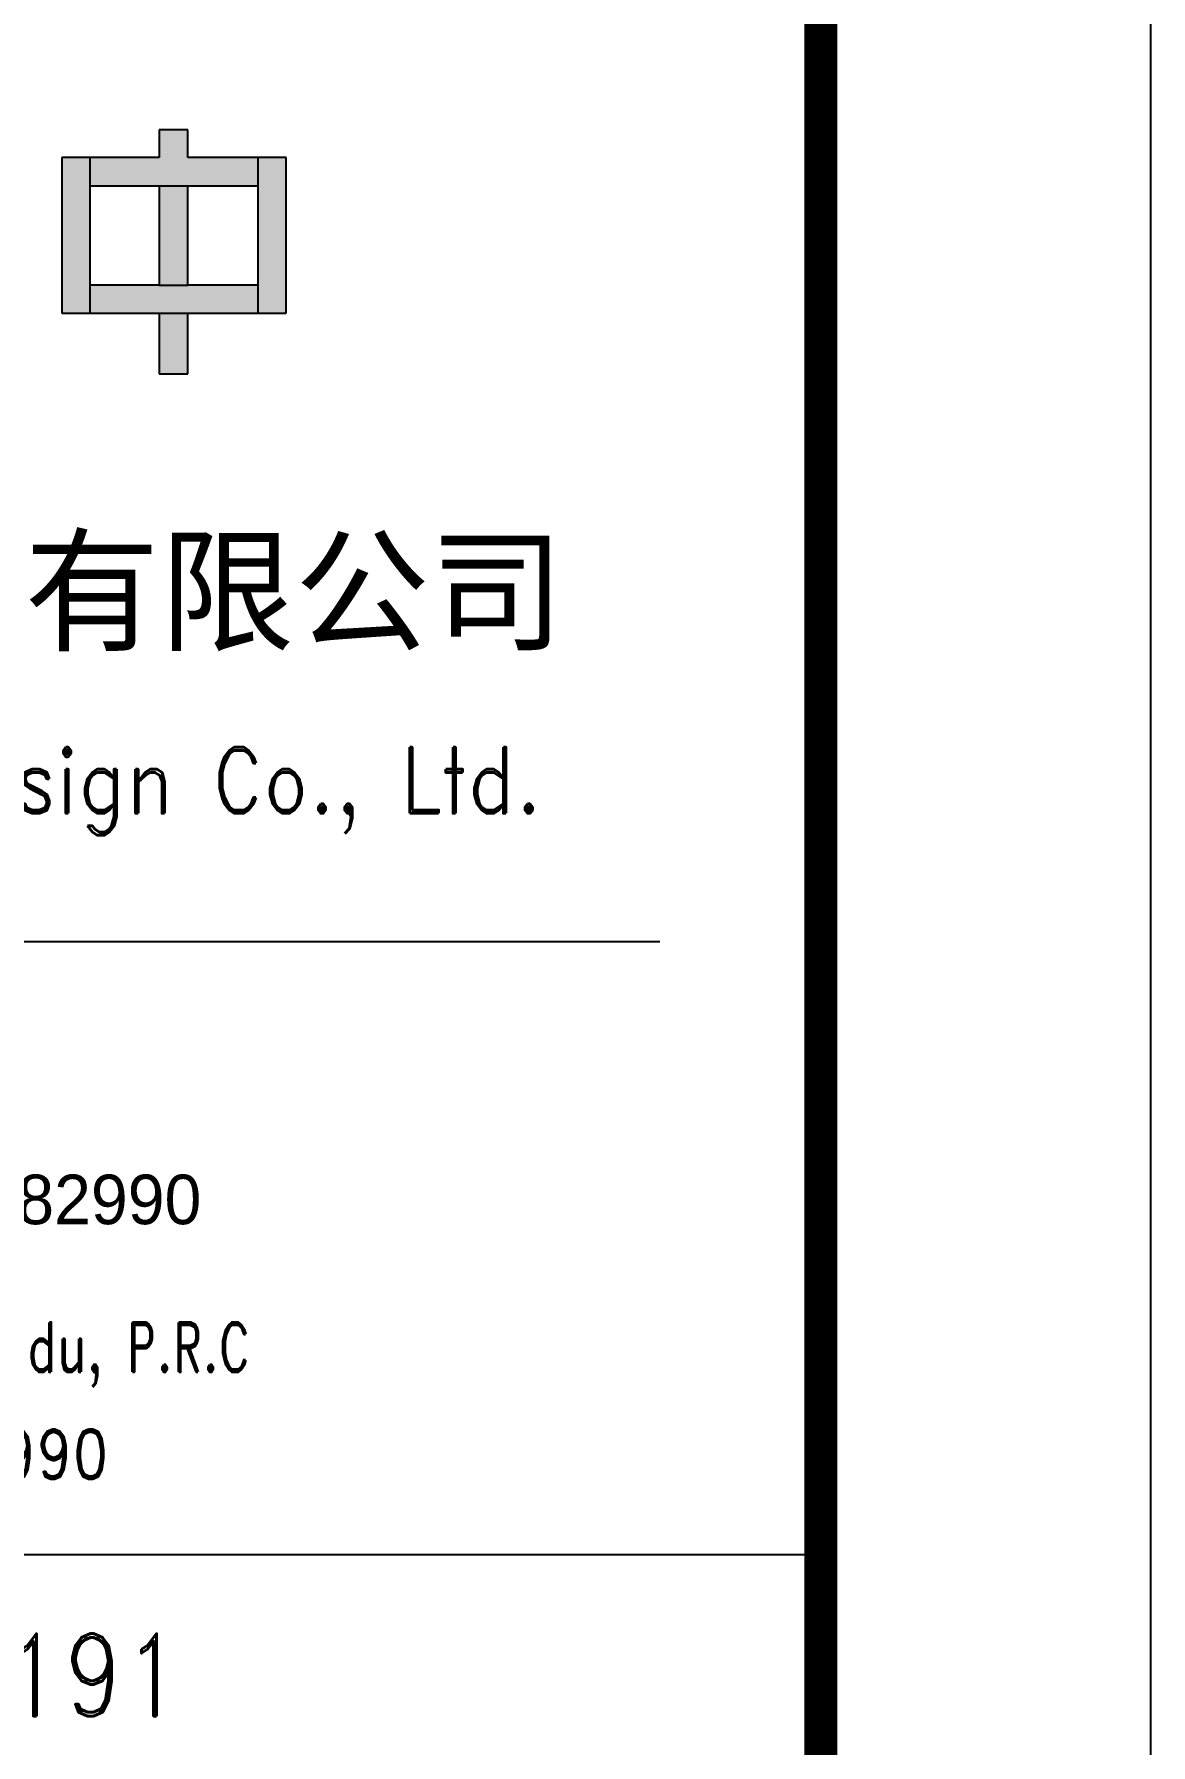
# Model space of a CAD drawing. Header units: millimetres. Extents: x 2359 to 61759, y 2141 to 44141.
# Drawn here: x 58375 to 61759, y 7033 to 12216 of the extents above; entities that cross this region are included whole.
import ezdxf
from ezdxf.enums import TextEntityAlignment as Align

# ---------------------------------------------------------------- set-up
doc = ezdxf.new("R2010")
doc.units = ezdxf.units.MM
doc.header["$LTSCALE"] = 800
doc.styles.add('AX-TK-HF-20190012-S001-TQ2$0$AX-TK-20161033（2）-TQ$0$JZFZ-LOGO-CHA', font='simhei.ttf')
doc.styles.add('AX-TK-HF-20190012-S001-TQ2$0$AX-TK-20161033（2）-TQ$0$JZFZ-LOGO-CHB', font='SIMYOU.TTF', dxfattribs={"width": 0.8})
doc.styles.add('AX-TK-HF-20190012-S001-TQ2$0$AX-TK-20161033（2）-TQ$0$JZFZ-LOGO-ENA', font='romand.shx', dxfattribs={"width": 0.85})

# ---------------------------------------------------------------- blocks, each defined once
blk = doc.blocks.new('AX-TK-HF-20190012-S001-TQ2$0$jzfzlogo-20170509')
h = blk.add_hatch(color=256)
h.dxf.hatch_style = 1
h.paths.add_polyline_path([(-17.058, 87.007), (-19.18, 87.007), (-19.18, 87.851), (-20.052, 87.851), (-20.052, 87.007), (-22.144, 87.007), (-22.144, 86.151), (-20.052, 86.151), (-19.18, 86.151), (-17.058, 86.151)])
h = blk.add_hatch(color=256)
h.dxf.hatch_style = 1
h.paths.add_polyline_path([(-22.144, 87.007), (-23, 87.007), (-23, 82.288), (-22.144, 82.288)])
h = blk.add_hatch(color=256)
h.dxf.hatch_style = 1
h.paths.add_polyline_path([(-16.203, 87.007), (-17.058, 87.007), (-17.058, 82.288), (-16.203, 82.288)])
h = blk.add_hatch(color=256)
h.dxf.hatch_style = 1
h.paths.add_polyline_path([(-19.18, 86.151), (-20.052, 86.151), (-20.052, 83.145), (-19.18, 83.145)])
h = blk.add_hatch(color=256)
h.dxf.hatch_style = 1
h.paths.add_polyline_path([(-17.058, 83.145), (-19.18, 83.145), (-20.052, 83.145), (-22.144, 83.145), (-22.144, 82.288), (-20.052, 82.288), (-19.18, 82.288), (-17.058, 82.288)])
h = blk.add_hatch(color=256)
h.dxf.hatch_style = 1
h.paths.add_polyline_path([(-19.18, 82.288), (-20.052, 82.288), (-20.052, 80.45), (-19.18, 80.45)])
for p, q in [((-19.18, 87.851), (-20.052, 87.851)), ((-20.052, 87.851), (-20.052, 87.007)), ((-19.18, 87.007), (-19.18, 87.851)), ((-20.052, 87.007), (-23, 87.007)), ((-23, 87.007), (-23, 82.288)), ((-22.144, 82.288), (-22.144, 87.007)), ((-16.203, 87.007), (-19.18, 87.007)), ((-17.058, 87.007), (-17.058, 82.288)), ((-16.203, 82.288), (-16.203, 87.007)), ((-22.144, 86.151), (-20.052, 86.151)), ((-20.052, 86.151), (-20.052, 83.145)), ((-20.052, 86.151), (-19.18, 86.151)), ((-19.18, 83.145), (-19.18, 86.151)), ((-19.18, 86.151), (-17.058, 86.151)), ((-20.052, 83.145), (-22.144, 83.145)), ((-20.052, 83.145), (-19.18, 83.145)), ((-17.058, 83.145), (-19.18, 83.145)), ((-23, 82.288), (-20.052, 82.288)), ((-20.052, 82.288), (-20.052, 80.45)), ((-20.052, 82.288), (-19.18, 82.288)), ((-19.18, 80.45), (-19.18, 82.288)), ((-19.18, 82.288), (-16.203, 82.288)), ((-20.052, 80.45), (-19.18, 80.45))]:
    blk.add_line(p, q)
at = {"color": 4}
blk.add_line((0, 44.675), (-70, 44.675), dxfattribs=at)
blk.add_lwpolyline([(-65, 63.26), (-4.882, 63.26)])
at = {"style": 'AX-TK-HF-20190012-S001-TQ2$0$AX-TK-20161033（2）-TQ$0$JZFZ-LOGO-CHA'}
blk.add_text('成都基准方中建筑设计有限公司', height=3, dxfattribs=at).set_placement((-65.053, 71.474), align=Align.BOTTOM_LEFT)
at = {"style": 'AX-TK-HF-20190012-S001-TQ2$0$AX-TK-20161033（2）-TQ$0$JZFZ-LOGO-ENA', "width": 0.85}
blk.add_text('Chengdu JZFZ Architectural Design Co., Ltd.', height=2, dxfattribs=at).set_placement((-34.751, 66.54), align=Align.BOTTOM_CENTER)
at = {"style": 'AX-TK-HF-20190012-S001-TQ2$0$AX-TK-20161033（2）-TQ$0$JZFZ-LOGO-CHB'}
blk.add_text('电话：+86(28) 86333800  传真：+86(28) 86582990', height=1.5, dxfattribs=at).set_placement((-65.064, 54.692))
at = {"style": 'AX-TK-HF-20190012-S001-TQ2$0$AX-TK-20161033（2）-TQ$0$JZFZ-LOGO-ENA'}
for s, height, width, p in [('7-15F, Tower A. Crland Plaza. No.8,LiuLi Road , Chengdu, P.R.C  ', 1.5, 0.7, (-65.043, 50.218)), ('tel. +86(28) 86333800  fax. +86(28) 86582990', 1.5, 0.85, (-64.967, 46.974)), ('A151016191', 2.5, 0.85, (-37.521, 39.79))]:
    blk.add_text(s, height=height, dxfattribs=dict(at, width=width)).set_placement(p)
blk = doc.blocks.new('AX-TK-HF-20190012-S001-TQ2$0$BZTQ')
blk.add_blockref('AX-TK-HF-20190012-S001-TQ2$0$jzfzlogo-20170509', (0, 0))
blk = doc.blocks.new('AX-TK-HF-20190012-S001-TQ2')
blk.add_blockref('AX-TK-HF-20190012-S001-TQ2$0$BZTQ', (0, 0))
blk = doc.blocks.new('SX-TK-HF-20190012-S001')
blk.add_blockref('AX-TK-HF-20190012-S001-TQ2', (0, 0))
blk = doc.blocks.new('*U3')
at = {"color": 4}
blk.add_lwpolyline([(-584, -10), (10, -10), (10, 410), (-584, 410)], close=True, dxfattribs=at)
at = {"color": 4, "const_width": 1}
blk.add_lwpolyline([(-559, 0), (0, 0), (0, 400), (-559, 400)], close=True, dxfattribs=at)

msp = doc.modelspace()

# ---------------------------------------------------------------- block references
at = {"xscale": 99.99999995327077, "yscale": 99.99999995327077, "zscale": 99.99999995327077}
for name in ['*U3', 'SX-TK-HF-20190012-S001']:
    msp.add_blockref(name, (60758.9, 3141.3), dxfattribs=at)

doc.saveas('drawing.dxf')
